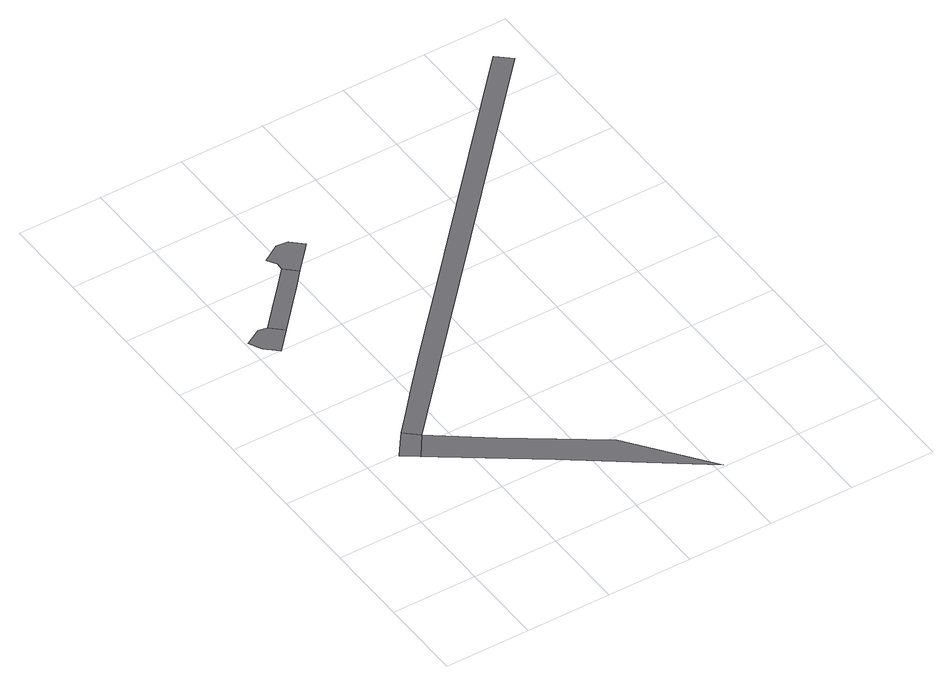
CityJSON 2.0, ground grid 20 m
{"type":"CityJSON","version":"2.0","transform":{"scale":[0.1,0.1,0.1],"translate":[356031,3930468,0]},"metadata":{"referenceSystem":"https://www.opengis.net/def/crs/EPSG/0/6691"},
"CityObjects":{
"road1":{"type":"Road","geometry":[{"type":"MultiSurface","lod":"1","boundaries":[[[0,1,2,3,4]]]}]},
"road2":{"type":"Road","geometry":[{"type":"MultiSurface","lod":"1","boundaries":[[[5,6,7,8,9,10]]]}]},
"road3":{"type":"Road","attributes":{"RoadStructureAttribute.sectionType":"1"},"geometry":[{"type":"MultiSurface","lod":"1","boundaries":[[[9,11,12,13,14,15,16,10]]]}]},
"road4":{"type":"Road","attributes":{"RoadStructureAttribute.sectionType":"1"},"geometry":[{"type":"MultiSurface","lod":"1","boundaries":[[[17,18,19,20,21,22,0,4]]]}]},
"road5":{"type":"Road","geometry":[{"type":"MultiSurface","lod":"1","boundaries":[[[23,24,25,26,14,13,27,28,29]]]}]},
"road6":{"type":"Road","attributes":{"RoadStructureAttribute.sectionType":"1"},"geometry":[{"type":"MultiSurface","lod":"1","boundaries":[[[30,31,32,33,34,35,36,1,0,37,38,39,40]]]}]}
},
"vertices":[
[150,424,0],[118,452,0],[109,441,0],[76,395,0],[112,370,0],
[46,878,0],[7,856,0],[23,826,0],[51,800,0],[95,848,0],[67,874,0],
[176,936,0],[183,944,0],[219,985,0],[191,1010,0],[150,964,0],[125,937,0],
[142,349,0],[340,209,0],[618,5,0],[476,191,0],[274,332,0],[168,411,0],
[248,1072,0],[221,1076,0],[179,1049,0],[193,1028,0],[265,1035,0],[271,1042,0],[276,1047,0],
[602,979,0],[388,748,0],[330,685,0],[288,640,0],[243,592,0],[226,573,0],[163,502,0],[193,471,0],[666,982,0],[949,1288,0],[916,1318,0]
]}
